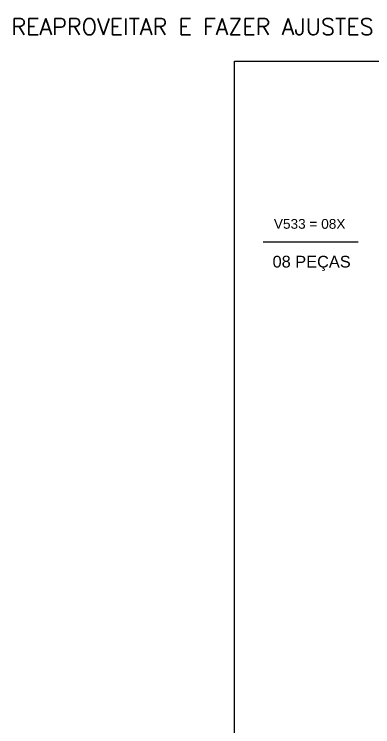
# Model space of a CAD drawing. Extents: x 17311 to 161354, y 153625 to 209880.
# Drawn here: x 20878 to 21319, y 205593 to 206470 of the extents above; entities that cross this region are included whole.
import ezdxf

# ---------------------------------------------------------------- set-up
doc = ezdxf.new("R2010")
doc.units = 0
for name, color, linetype in [('8', 111, 'CONTINUOUS'), ('HACHURA', 8, 'CONTINUOUS'), ('VIGAS', 3, 'CONTINUOUS')]:
    doc.layers.add(name, color=color, linetype=linetype)
doc.styles.add('R80-50', font='arial.ttf', dxfattribs={"height": 10})
doc.styles.get("Standard").update_dxf_attribs({"font": 'ROMANS.SHX'})

msp = doc.modelspace()

# ---------------------------------------------------------------- linework, layer by layer
at = {"layer": 'HACHURA', "color": 7}
msp.add_line((21184.05, 206189.76), (21301.2, 206189.76), dxfattribs=at)
at = {"layer": 'VIGAS', "color": 5}
msp.add_lwpolyline([(21745.71, 205447.06), (21148.9, 205447.06), (21148.9, 206411.85), (21745.71, 206411.85)], close=True, dxfattribs=at)

# ---------------------------------------------------------------- texts
at = {"layer": '8', "color": 1, "linetype": 'Continuous'}
msp.add_text('REAPROVEITAR E FAZER AJUSTES NOS GARFOS EM LOCAL QUE ESTÃO EM OBRA.', height=20.16, dxfattribs=at).set_placement((20874.32, 206444.19))
at = {"layer": 'VIGAS', "color": 7, "attachment_point": 1, "style": 'R80-50'}
for s, width, insert, char_height in [('V533 = 08X', 124.324, (21197.35, 206217.74), 12), ('08 PEÇAS', 162.221, (21195.73, 206172.47), 14.4)]:
    msp.add_mtext_dynamic_manual_height_columns(s, width=width, gutter_width=50, heights=[0], dxfattribs=dict(at, insert=insert, char_height=char_height))

doc.saveas('drawing.dxf')
